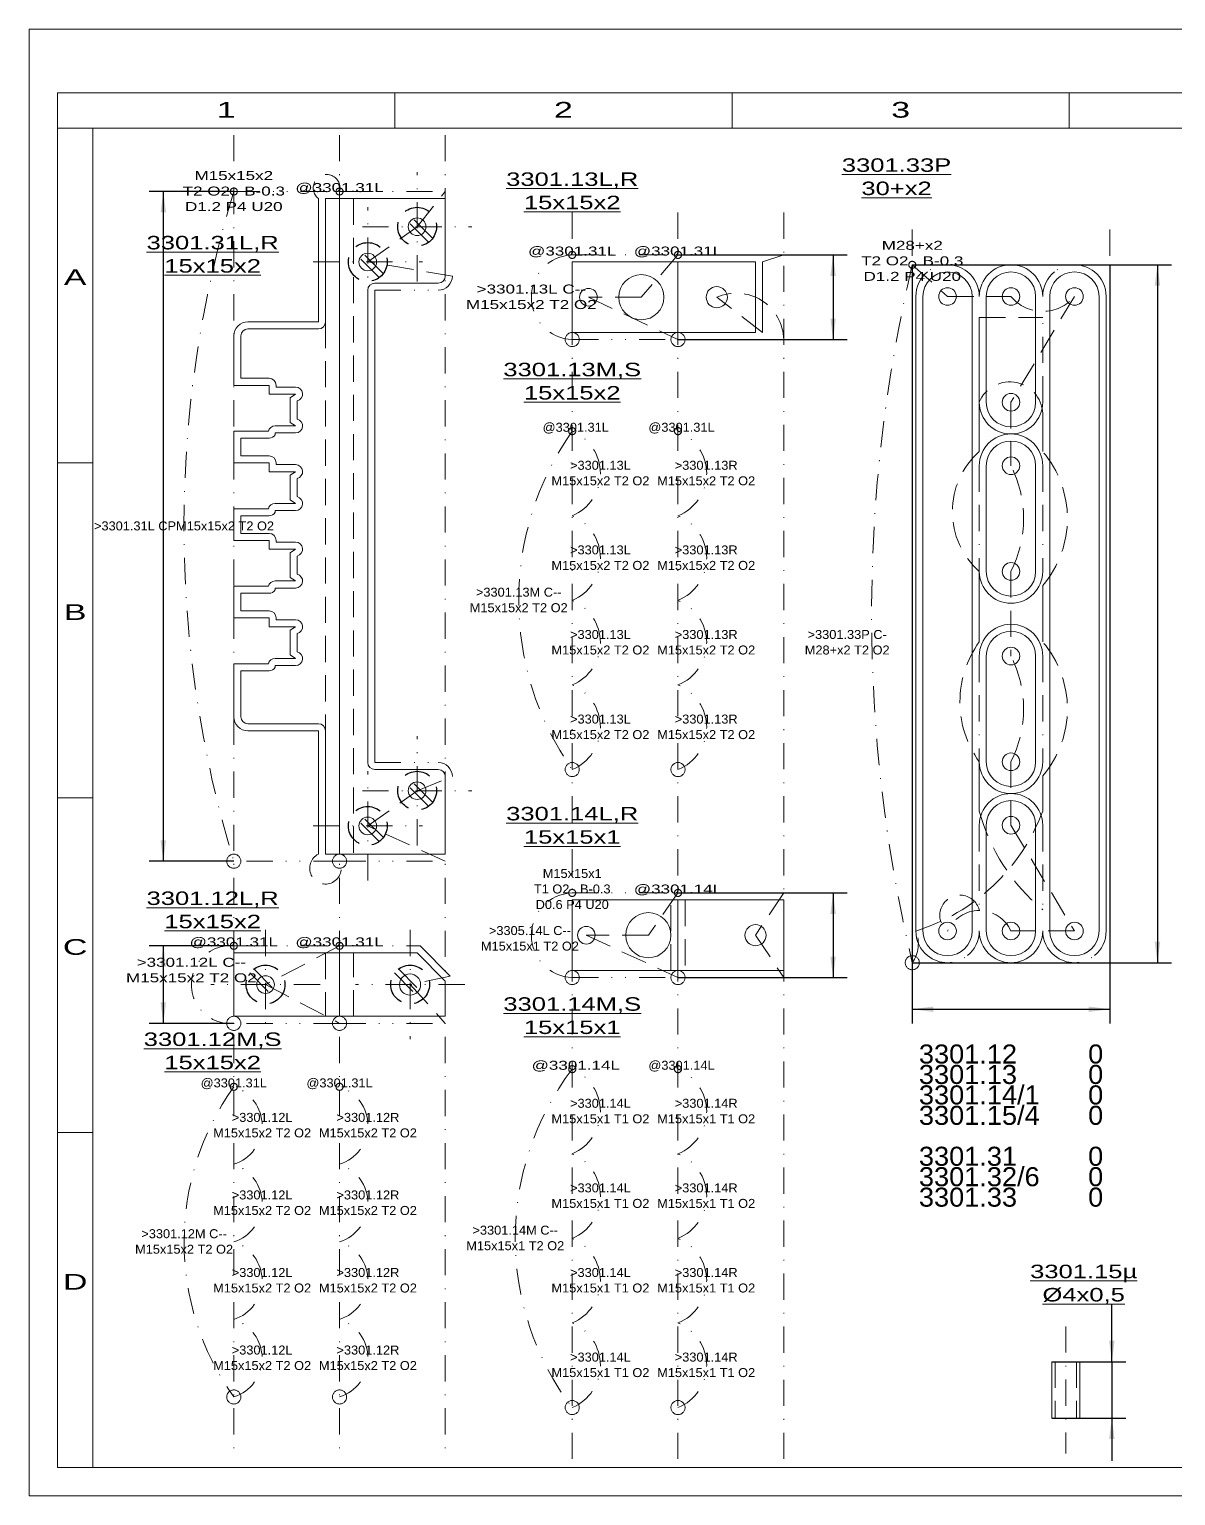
# Model space of a CAD drawing. Extents: x 1 to 296, y 1 to 209.
# Drawn here: x 1 to 163.6, y 1 to 209 of the extents above; entities that cross this region are included whole.
import ezdxf
from ezdxf.enums import TextEntityAlignment as Align

# ---------------------------------------------------------------- set-up
doc = ezdxf.new("R2010")
doc.units = 0
doc.header["$LTSCALE"] = 7.425
for name, pattern in [('BORDER', [1.75, 0.5, -0.25, 0.5, -0.25, 0, -0.25]), ('DASHDOT', [1, 0.5, -0.25, 0, -0.25]), ('DASHED', [0.75, 0.5, -0.25]), ('DIVIDE', [1.25, 0.5, -0.25, 0, -0.25, 0, -0.25]), ('PHANTOM', [2.5, 1.25, -0.25, 0.25, -0.25, 0.25, -0.25])]:
    doc.linetypes.add(name, pattern=pattern)
for name, color, linetype, lineweight in [('3301 ANLENKUNGSLAGER', 252, 'CONTINUOUS', 18), ('3301 FAHRSTRAßENSCHIEBERANTRIEB', 171, 'CONTINUOUS', 18), ('3301 RAHMEN QUER', 8, 'CONTINUOUS', 18), ('3301 VERSCHLUSSBALKEN', 134, 'CONTINUOUS', 18), ('3301 VERSCHLUSSBALKENANLENKUNG', 230, 'CONTINUOUS', 18), ('3301_12L # ANLENKUNGSLAGER', 11, 'CONTINUOUS', 18), ('3301_12M # 4 ANLENKUNGSLAGER', 11, 'CONTINUOUS', 18), ('3301_12R # ANLENKUNGSLAGER', 15, 'CONTINUOUS', 18), ('3301_12S # 4 ANLENKUNGSLAGER', 15, 'CONTINUOUS', 18), ('3301_13L # FSTRSCHIEBERANTRIEBSSTÜCK', 11, 'CONTINUOUS', 18), ('3301_13M # 4 FSTRSCHIEBERANTRIEBSSTÜCKE', 11, 'CONTINUOUS', 18), ('3301_13R # FSTRSCHIEBERANTRIEBSSTÜCK', 15, 'CONTINUOUS', 18), ('3301_13S # 4 FSTRSCHIEBERANTRIEBSSTÜCKE', 15, 'CONTINUOUS', 18), ('3301_14L # FSTRSCHIEBERANTRIEBSKURBEL', 11, 'CONTINUOUS', 18), ('3301_14M # 4 FSTRSCHIEBERANTRIEBSKURBELN', 11, 'CONTINUOUS', 18), ('3301_14R # FSTRSCHIEBERANTRIEBSKURBEL', 15, 'CONTINUOUS', 18), ('3301_14S # 4 FSTRSCHIEBERANTRIEBSKURBELN', 15, 'CONTINUOUS', 18), ('3301_31L # SCHIEBERRECHEN', 11, 'CONTINUOUS', 18), ('3301_31R # SCHIEBERRECHEN', 15, 'CONTINUOUS', 18), ('3301_33P # VERSCHLUSSBALKEN', 30, 'CONTINUOUS', 18), ('3301___ VERSCHLUSSREGISTER', 230, 'CONTINUOUS', 0), ('BEMASSUNG', 7, 'CONTINUOUS', 25), ('MASSGRENZEN', 172, 'CONTINUOUS', 25), ('MASSLINIEN', 172, 'CONTINUOUS', 25), ('MASSTEXTE', 212, 'CONTINUOUS', 25), ('MITTELLINIEN', 5, 'DASHDOT', 13), ('STANDARD', 7, 'CONTINUOUS', 0), ('UNSICHTBARE', 92, 'DASHED', 25)]:
    doc.layers.add(name, color=color, linetype=linetype, lineweight=lineweight)
doc.styles.add('Arial', font='arial.ttf')

# ---------------------------------------------------------------- blocks, each defined once
blk = doc.blocks.new('D407488256')
at = {"layer": 'MASSGRENZEN'}
for points in [[(154.54, 20), (154.15, 22.97), (154.93, 22.97)], [(154.54, 12), (154.93, 9.03), (154.15, 9.03)]]:
    blk.add_solid(points, dxfattribs=at)
at = {"layer": 'MASSLINIEN', "color": 172}
for p, q in [((154.54, 20), (154.54, 28.14)), ((146, 20), (156.54, 20)), ((154.54, 20), (154.54, 12)), ((146, 12), (156.54, 12)), ((154.54, 12), (154.54, 5.96))]:
    blk.add_line(p, q, dxfattribs=at)
blk = doc.blocks.new('D407488000')
at = {"layer": 'MASSGRENZEN'}
for points in [[(126.23, 70), (129.21, 70.39), (129.21, 69.61)], [(154.23, 70), (151.26, 69.61), (151.26, 70.39)]]:
    blk.add_solid(points, dxfattribs=at)
at = {"layer": 'MASSLINIEN', "color": 172}
for p, q in [((126.23, 175.6), (126.23, 68)), ((154.23, 175.6), (154.23, 68)), ((126.23, 70), (154.23, 70))]:
    blk.add_line(p, q, dxfattribs=at)
blk = doc.blocks.new('D407486976')
at = {"layer": 'MASSGRENZEN'}
for points in [[(20, 186), (20.39, 183.03), (19.61, 183.03)], [(20, 91), (19.61, 93.97), (20.39, 93.97)]]:
    blk.add_solid(points, dxfattribs=at)
at = {"layer": 'MASSLINIEN', "color": 172}
for p, q in [((30, 186), (18, 186)), ((20, 186), (20, 91)), ((30, 91), (18, 91))]:
    blk.add_line(p, q, dxfattribs=at)
blk = doc.blocks.new('D407486720')
at = {"layer": 'MASSGRENZEN'}
for points in [[(20, 79), (20.39, 76.03), (19.61, 76.03)], [(20, 68), (19.61, 70.97), (20.39, 70.97)]]:
    blk.add_solid(points, dxfattribs=at)
at = {"layer": 'MASSLINIEN', "color": 172}
for p, q in [((30, 79), (18, 79)), ((20, 79), (20, 68)), ((30, 68), (18, 68))]:
    blk.add_line(p, q, dxfattribs=at)
blk = doc.blocks.new('D407494656')
at = {"layer": 'MASSGRENZEN'}
for points in [[(115, 177), (115.39, 174.03), (114.61, 174.03)], [(115, 165), (114.61, 167.97), (115.39, 167.97)]]:
    blk.add_solid(points, dxfattribs=at)
at = {"layer": 'MASSLINIEN', "color": 172}
for p, q in [((93, 177), (117, 177)), ((115, 177), (115, 165)), ((93, 165), (117, 165))]:
    blk.add_line(p, q, dxfattribs=at)
blk = doc.blocks.new('D407603712')
at = {"layer": 'MASSGRENZEN'}
for points in [[(115, 86.5), (115.39, 83.53), (114.61, 83.53)], [(115, 74.5), (114.61, 77.47), (115.39, 77.47)]]:
    blk.add_solid(points, dxfattribs=at)
at = {"layer": 'MASSLINIEN', "color": 172}
for p, q in [((93, 86.5), (117, 86.5)), ((115, 86.5), (115, 74.5)), ((93, 74.5), (117, 74.5))]:
    blk.add_line(p, q, dxfattribs=at)
blk = doc.blocks.new('D407603456')
at = {"layer": 'MASSGRENZEN'}
for points in [[(161, 175.6), (161.39, 172.62), (160.61, 172.62)], [(161, 76.6), (160.61, 79.57), (161.39, 79.57)]]:
    blk.add_solid(points, dxfattribs=at)
at = {"layer": 'MASSLINIEN', "color": 172}
for p, q in [((126.23, 175.6), (163, 175.6)), ((161, 175.6), (161, 76.6)), ((126.23, 76.6), (163, 76.6))]:
    blk.add_line(p, q, dxfattribs=at)

msp = doc.modelspace()

# ---------------------------------------------------------------- linework, layer by layer
at = {"layer": '3301 ANLENKUNGSLAGER'}
for p, q in [((30, 78), (45, 78)), ((30, 69), (30, 78)), ((45, 69), (45, 78)), ((56, 78), (45, 78)), ((60, 74), (56, 78)), ((60, 69), (60, 74)), ((30, 69), (45, 69)), ((60, 69), (45, 69))]:
    msp.add_line(p, q, dxfattribs=at)
at = {"layer": '3301 ANLENKUNGSLAGER', "linetype": 'DASHED'}
for p, q in [((43, 78), (43, 69)), ((47, 69), (47, 78))]:
    msp.add_line(p, q, dxfattribs=at)
at = {"layer": '3301 FAHRSTRAßENSCHIEBERANTRIEB'}
for p, q in [((78, 176), (93, 176)), ((78, 166), (78, 176)), ((93, 176), (93, 166)), ((93, 176), (104, 176)), ((104, 176), (104, 166)), ((93, 166), (78, 166)), ((104, 166), (93, 166)), ((78, 85.5), (93, 85.5)), ((78, 75.5), (78, 85.5)), ((108, 85.5), (93, 85.5)), ((93, 85.5), (93, 75.5)), ((93, 85.5), (93, 75.5)), ((108, 75.5), (108, 85.5)), ((93, 75.5), (78, 75.5)), ((93, 75.5), (108, 75.5)), ((146, 20), (146, 12)), ((146, 20), (150, 20)), ((150, 20), (150, 12)), ((146, 12), (150, 12))]:
    msp.add_line(p, q, dxfattribs=at)
at = {"layer": '3301 FAHRSTRAßENSCHIEBERANTRIEB', "linetype": 'DASHED'}
for p, q in [((92, 75.5), (92, 85.5)), ((94, 85.5), (94, 75.5)), ((146.5, 20), (146.5, 12)), ((149.5, 20), (149.5, 12))]:
    msp.add_line(p, q, dxfattribs=at)
at = {"layer": '3301 RAHMEN QUER'}
for p, q in [((43, 185), (60, 185)), ((43, 185), (43, 167.5)), ((45, 185), (45, 92)), ((60, 174), (60, 185)), ((50, 173), (59, 173)), ((49, 172), (49, 105)), ((32, 166.5), (42, 166.5)), ((45, 168), (45, 108)), ((31, 165.5), (31, 159.5)), ((31, 159.5), (35, 159.5)), ((36, 158.5), (36, 158.25)), ((36, 158.25), (38.75, 158.25)), ((39, 153.72), (39, 156.28)), ((39, 155.02), (39, 156.28)), ((31, 151), (35, 151)), ((31, 151), (31, 148.5)), ((35.87, 151.5), (35.87, 151.75)), ((35.87, 151.75), (38.75, 151.75)), ((31, 148.5), (35, 148.5)), ((36, 147.5), (36, 147.25)), ((36, 147.25), (38.75, 147.25)), ((39, 142.72), (39, 145.28)), ((31, 140), (31, 137.5)), ((31, 140), (35, 140)), ((35.87, 140.75), (38.75, 140.75)), ((35.87, 140.5), (35.87, 140.75)), ((31, 137.5), (35, 137.5)), ((36, 136.5), (36, 136.25)), ((36, 136.25), (38.75, 136.25)), ((39, 131.72), (39, 134.28)), ((31, 129), (35, 129)), ((31, 129), (31, 126.5)), ((35.87, 129.75), (38.75, 129.75)), ((35.87, 129.5), (35.87, 129.75)), ((31, 126.5), (35, 126.5)), ((36, 125.5), (36, 125.25)), ((36, 125.25), (38.75, 125.25)), ((39, 120.72), (39, 123.28)), ((35.87, 118.75), (38.75, 118.75)), ((35.87, 118.5), (35.87, 118.75)), ((31, 118), (35, 118)), ((31, 118), (31, 111.5)), ((32, 110.5), (42, 110.5)), ((43, 109.5), (43, 92)), ((50, 104), (59, 104)), ((60, 92), (60, 103)), ((43, 92), (45, 92)), ((45, 92), (60, 92))]:
    msp.add_line(p, q, dxfattribs=at)
at = {"layer": '3301 RAHMEN QUER', "linetype": 'DASHED'}
for p, q in [((45, 185), (45, 168)), ((47, 185), (47, 92)), ((43, 167.5), (43, 109.5)), ((45, 107), (45, 92))]:
    msp.add_line(p, q, dxfattribs=at)
at = {"layer": '3301 RAHMEN QUER'}
for centre, start, end in [((50, 172), 90, 180), ((59, 174), 270, 360), ((32, 165.5), 90, 180), ((42, 167.5), 270, 360), ((35, 158.5), 360, 450), ((38.75, 157.25), 284.4775, 450), ((38.75, 152.75), 270, 435.5225), ((35, 152), 270, 330), ((35, 147.5), 360, 450), ((38.75, 146.25), 284.4775, 450), ((38.75, 141.75), 270, 435.5225), ((35, 141), 270, 330), ((35, 136.5), 360, 450), ((38.75, 135.25), 284.4775, 450), ((38.75, 130.75), 270, 435.5225), ((35, 130), 270, 330), ((35, 125.5), 360, 450), ((38.75, 124.25), 284.4775, 450), ((38.75, 119.75), 270, 435.5225), ((35, 119), 270, 330), ((32, 111.5), 180, 270), ((42, 109.5), 0, 90), ((50, 105), 180, 270), ((59, 103), 0, 90)]:
    msp.add_arc(centre, 1, start, end, dxfattribs=at)
at = {"layer": '3301 VERSCHLUSSBALKEN'}
for p, q in [((127.73, 81.1), (127.73, 171.1)), ((134.73, 81.1), (134.73, 171.1)), ((145.73, 81.1), (145.73, 171.1)), ((152.73, 81.1), (152.73, 171.1))]:
    msp.add_line(p, q, dxfattribs=at)
for centre, start, end in [((131.23, 171.1), 0, 180), ((149.23, 171.1), 0, 180), ((131.23, 81.1), 180, 360), ((149.23, 81.1), 180, 360)]:
    msp.add_arc(centre, 3.5, start, end, dxfattribs=at)
at = {"layer": '3301 VERSCHLUSSBALKENANLENKUNG'}
for p, q in [((136.73, 171.1), (136.73, 156.1)), ((143.73, 156.1), (143.73, 171.1)), ((136.73, 147.1), (136.73, 132.1)), ((143.73, 132.1), (143.73, 147.1)), ((136.73, 120.1), (136.73, 105.1)), ((143.73, 105.1), (143.73, 120.1)), ((136.73, 96.1), (136.73, 81.1)), ((143.73, 81.1), (143.73, 96.1))]:
    msp.add_line(p, q, dxfattribs=at)
for centre, start, end in [((140.23, 171.1), 360, 540), ((140.23, 156.1), 180, 360), ((140.23, 147.1), 360, 540), ((140.23, 132.1), 180, 360), ((140.23, 120.1), 360, 540), ((140.23, 105.1), 180, 360), ((140.23, 96.1), 360, 540), ((140.23, 81.1), 180, 360)]:
    msp.add_arc(centre, 3.5, start, end, dxfattribs=at)
at = {"layer": '3301_12L # ANLENKUNGSLAGER', "linetype": 'DIVIDE'}
for p, q in [((30, 79), (45, 79)), ((45, 68), (30, 68))]:
    msp.add_line(p, q, dxfattribs=at)
at = {"layer": '3301_12L # ANLENKUNGSLAGER', "linetype": 'DASHED'}
for p, q in [((45, 79), (34.5, 73.5)), ((34.5, 73.5), (45, 68))]:
    msp.add_line(p, q, dxfattribs=at)
at = {"layer": '3301_12L # ANLENKUNGSLAGER', "linetype": 'PHANTOM'}
for centre, radius in [((30, 79), 0.5), ((30, 68), 1)]:
    msp.add_circle(centre, radius, dxfattribs=at)
at = {"layer": '3301_12L # ANLENKUNGSLAGER'}
msp.add_circle((34.5, 73.5), 1.25, dxfattribs=at)
at = {"layer": '3301_12M # 4 ANLENKUNGSLAGER', "linetype": 'PHANTOM'}
for centre, radius in [((30, 59), 0.5), ((30, 15), 1)]:
    msp.add_circle(centre, radius, dxfattribs=at)
at = {"layer": '3301_12M # 4 ANLENKUNGSLAGER', "linetype": 'DASHDOT'}
for centre in [(28.25, 53.5), (28.25, 42.5), (28.25, 31.5), (28.25, 20.5)]:
    msp.add_arc(centre, 5.77, 287.6501, 432.3499, dxfattribs=at)
at = {"layer": '3301_12R # ANLENKUNGSLAGER', "linetype": 'DIVIDE'}
for p, q in [((45, 79), (56.41, 79)), ((45, 68), (60, 68))]:
    msp.add_line(p, q, dxfattribs=at)
at = {"layer": '3301_12R # ANLENKUNGSLAGER'}
msp.add_line((60.71, 74.71), (56.41, 79), dxfattribs=at)
at = {"layer": '3301_12R # ANLENKUNGSLAGER', "linetype": 'DASHED'}
for p, q in [((60.71, 74.71), (55, 73.5)), ((55, 73.5), (60, 68))]:
    msp.add_line(p, q, dxfattribs=at)
at = {"layer": '3301_12R # ANLENKUNGSLAGER', "linetype": 'PHANTOM'}
for centre, radius in [((45, 79), 0.5), ((45, 68), 1)]:
    msp.add_circle(centre, radius, dxfattribs=at)
at = {"layer": '3301_12R # ANLENKUNGSLAGER'}
msp.add_circle((55, 73.5), 1.5, dxfattribs=at)
at = {"layer": '3301_12S # 4 ANLENKUNGSLAGER', "linetype": 'PHANTOM'}
for centre, radius in [((45, 59), 0.5), ((45, 15), 1)]:
    msp.add_circle(centre, radius, dxfattribs=at)
at = {"layer": '3301_12S # 4 ANLENKUNGSLAGER', "linetype": 'DASHDOT'}
for centre in [(43.25, 53.5), (43.25, 42.5), (43.25, 31.5), (43.25, 20.5)]:
    msp.add_arc(centre, 5.77, 287.6501, 432.3499, dxfattribs=at)
at = {"layer": '3301_13L # FSTRSCHIEBERANTRIEBSSTÜCK', "linetype": 'DIVIDE'}
for p, q in [((78, 177), (93, 177)), ((78, 165), (93, 165))]:
    msp.add_line(p, q, dxfattribs=at)
at = {"layer": '3301_13L # FSTRSCHIEBERANTRIEBSSTÜCK', "linetype": 'DASHED'}
for p, q in [((93, 177), (87.8, 171)), ((87.8, 171), (80.3, 171)), ((80.3, 171), (93, 165))]:
    msp.add_line(p, q, dxfattribs=at)
at = {"layer": '3301_13L # FSTRSCHIEBERANTRIEBSSTÜCK', "linetype": 'PHANTOM'}
for centre, radius in [((78, 177), 0.5), ((78, 165), 1)]:
    msp.add_circle(centre, radius, dxfattribs=at)
at = {"layer": '3301_13L # FSTRSCHIEBERANTRIEBSSTÜCK'}
for centre, radius in [((87.8, 171), 3.2), ((80.3, 171), 1.25)]:
    msp.add_circle(centre, radius, dxfattribs=at)
at = {"layer": '3301_13M # 4 FSTRSCHIEBERANTRIEBSSTÜCKE', "linetype": 'PHANTOM'}
for centre, radius in [((78, 152), 0.5), ((78, 104), 1)]:
    msp.add_circle(centre, radius, dxfattribs=at)
at = {"layer": '3301_13M # 4 FSTRSCHIEBERANTRIEBSSTÜCKE', "linetype": 'DASHDOT'}
for centre in [(75.5, 146), (75.5, 134), (75.5, 122), (75.5, 110)]:
    msp.add_arc(centre, 6.5, 292.6199, 427.3801, dxfattribs=at)
at = {"layer": '3301_13R # FSTRSCHIEBERANTRIEBSSTÜCK', "linetype": 'DIVIDE'}
for p, q in [((93, 177), (108, 177)), ((93, 165), (108, 165))]:
    msp.add_line(p, q, dxfattribs=at)
at = {"layer": '3301_13R # FSTRSCHIEBERANTRIEBSSTÜCK', "linetype": 'DASHED'}
for p, q in [((108, 177), (105, 176)), ((105, 166), (98.5, 171))]:
    msp.add_line(p, q, dxfattribs=at)
at = {"layer": '3301_13R # FSTRSCHIEBERANTRIEBSSTÜCK'}
msp.add_line((105, 176), (105, 166), dxfattribs=at)
at = {"layer": '3301_13R # FSTRSCHIEBERANTRIEBSSTÜCK', "linetype": 'PHANTOM'}
for centre, radius in [((93, 177), 0.5), ((93, 165), 1)]:
    msp.add_circle(centre, radius, dxfattribs=at)
at = {"layer": '3301_13R # FSTRSCHIEBERANTRIEBSSTÜCK'}
msp.add_circle((98.5, 171), 1.5, dxfattribs=at)
at = {"layer": '3301_13R # FSTRSCHIEBERANTRIEBSSTÜCK', "linetype": 'DASHED'}
msp.add_arc((101.25, 164.83), 6.75, 1.4144, 114.0343, dxfattribs=at)
at = {"layer": '3301_13S # 4 FSTRSCHIEBERANTRIEBSSTÜCKE', "linetype": 'PHANTOM'}
for centre, radius in [((93, 152), 0.5), ((93, 104), 1)]:
    msp.add_circle(centre, radius, dxfattribs=at)
at = {"layer": '3301_13S # 4 FSTRSCHIEBERANTRIEBSSTÜCKE', "linetype": 'DASHDOT'}
for centre in [(90.62, 146), (90.62, 134), (90.62, 122), (90.62, 110)]:
    msp.add_arc(centre, 6.45, 291.5953, 428.4047, dxfattribs=at)
at = {"layer": '3301_14L # FSTRSCHIEBERANTRIEBSKURBEL', "linetype": 'DIVIDE'}
for p, q in [((78, 86.5), (93, 86.5)), ((78, 74.5), (93, 74.5))]:
    msp.add_line(p, q, dxfattribs=at)
at = {"layer": '3301_14L # FSTRSCHIEBERANTRIEBSKURBEL', "linetype": 'DASHED'}
for p, q in [((93, 86.5), (88.8, 80.5)), ((88.8, 80.5), (80, 80.5)), ((80, 80.5), (93, 74.5))]:
    msp.add_line(p, q, dxfattribs=at)
at = {"layer": '3301_14L # FSTRSCHIEBERANTRIEBSKURBEL', "linetype": 'PHANTOM'}
for centre, radius in [((78, 86.5), 0.5), ((78, 74.5), 1)]:
    msp.add_circle(centre, radius, dxfattribs=at)
at = {"layer": '3301_14L # FSTRSCHIEBERANTRIEBSKURBEL'}
for centre, radius in [((88.8, 80.5), 3.2), ((80, 80.5), 1.25)]:
    msp.add_circle(centre, radius, dxfattribs=at)
at = {"layer": '3301_14M # 4 FSTRSCHIEBERANTRIEBSKURBELN', "linetype": 'PHANTOM'}
for centre, radius in [((78, 61.5), 0.5), ((78, 13.5), 1)]:
    msp.add_circle(centre, radius, dxfattribs=at)
at = {"layer": '3301_14M # 4 FSTRSCHIEBERANTRIEBSKURBELN', "linetype": 'DASHDOT'}
for centre in [(75.5, 55.5), (75.5, 43.5), (75.5, 31.5), (75.5, 19.5)]:
    msp.add_arc(centre, 6.5, 292.6199, 427.3801, dxfattribs=at)
at = {"layer": '3301_14R # FSTRSCHIEBERANTRIEBSKURBEL', "linetype": 'DIVIDE'}
for p, q in [((93, 86.5), (108, 86.5)), ((93, 74.5), (108, 74.5))]:
    msp.add_line(p, q, dxfattribs=at)
at = {"layer": '3301_14R # FSTRSCHIEBERANTRIEBSKURBEL', "linetype": 'DASHED'}
for p, q in [((108, 86.5), (104, 80.5)), ((104, 80.5), (108, 74.5))]:
    msp.add_line(p, q, dxfattribs=at)
at = {"layer": '3301_14R # FSTRSCHIEBERANTRIEBSKURBEL', "linetype": 'PHANTOM'}
for centre, radius in [((93, 86.5), 0.5), ((93, 74.5), 1)]:
    msp.add_circle(centre, radius, dxfattribs=at)
at = {"layer": '3301_14R # FSTRSCHIEBERANTRIEBSKURBEL'}
msp.add_circle((104, 80.5), 1.5, dxfattribs=at)
at = {"layer": '3301_14S # 4 FSTRSCHIEBERANTRIEBSKURBELN', "linetype": 'PHANTOM'}
for centre, radius in [((93, 61.5), 0.5), ((93, 13.5), 1)]:
    msp.add_circle(centre, radius, dxfattribs=at)
at = {"layer": '3301_14S # 4 FSTRSCHIEBERANTRIEBSKURBELN', "linetype": 'DASHDOT'}
for centre in [(90.62, 55.5), (90.62, 43.5), (90.62, 31.5), (90.62, 19.5)]:
    msp.add_arc(centre, 6.45, 291.5953, 428.4047, dxfattribs=at)
at = {"layer": '3301_31L # SCHIEBERRECHEN', "linetype": 'DIVIDE'}
for p, q in [((30, 186), (45, 186)), ((45, 91), (30, 91))]:
    msp.add_line(p, q, dxfattribs=at)
at = {"layer": '3301_31L # SCHIEBERRECHEN'}
for p, q in [((42, 185), (42, 167.5)), ((32, 167.5), (42, 167.5)), ((30, 165.5), (30, 158.5)), ((30, 158.5), (35, 158.5)), ((35, 158.5), (35, 157.25)), ((35, 157.25), (38.75, 157.25)), ((38, 153.25), (38, 156.75)), ((30, 152), (34.9, 152)), ((30, 152), (30, 147.5)), ((35.87, 152.75), (38.75, 152.75)), ((30, 147.5), (35, 147.5)), ((35, 147.5), (35, 146.25)), ((35, 146.25), (38.75, 146.25)), ((38, 142.25), (38, 145.75)), ((35.87, 141.75), (38.75, 141.75)), ((30, 141), (34.9, 141)), ((30, 141), (30, 136.5)), ((30, 136.5), (35, 136.5)), ((35, 136.5), (35, 135.25)), ((35, 135.25), (38.75, 135.25)), ((38, 131.25), (38, 134.75)), ((30, 130), (34.9, 130)), ((30, 130), (30, 125.5)), ((35.87, 130.75), (38.75, 130.75)), ((30, 125.5), (35, 125.5)), ((35, 125.5), (35, 124.25)), ((35, 124.25), (38.75, 124.25)), ((38, 120.25), (38, 123.75)), ((30, 119), (34.9, 119)), ((30, 119), (30, 111.5)), ((35.87, 119.75), (38.75, 119.75)), ((32, 109.5), (42, 109.5)), ((42, 109.5), (42, 92))]:
    msp.add_line(p, q, dxfattribs=at)
at = {"layer": '3301_31L # SCHIEBERRECHEN', "linetype": 'DASHED'}
for p, q in [((38, 156.75), (38.75, 157.25)), ((38, 153.25), (38.75, 152.75)), ((38, 145.75), (38.75, 146.25)), ((38, 142.25), (38.75, 141.75)), ((38, 134.75), (38.75, 135.25)), ((38, 131.25), (38.75, 130.75)), ((38, 123.75), (38.75, 124.25)), ((38, 120.25), (38.75, 119.75))]:
    msp.add_line(p, q, dxfattribs=at)
at = {"layer": '3301_31L # SCHIEBERRECHEN', "linetype": 'PHANTOM'}
for centre, radius in [((30, 186), 0.5), ((30, 91), 1)]:
    msp.add_circle(centre, radius, dxfattribs=at)
at = {"layer": '3301_31L # SCHIEBERRECHEN', "linetype": 'DASHED'}
for centre, radius, start, end in [((43.17, 186.5), 1.9, 344.7449, 592.125), ((43, 90), 2.24, 116.5651, 386.5651)]:
    msp.add_arc(centre, radius, start, end, dxfattribs=at)
at = {"layer": '3301_31L # SCHIEBERRECHEN'}
for centre, radius, start, end in [((32, 165.5), 2, 90, 180), ((35.87, 151.75), 1, 90, 165.5225), ((35.87, 140.75), 1, 90, 165.5225), ((35.87, 129.75), 1, 90, 165.5225), ((35.87, 118.75), 1, 90, 165.5225), ((32, 111.5), 2, 180, 270)]:
    msp.add_arc(centre, radius, start, end, dxfattribs=at)
at = {"layer": '3301_31R # SCHIEBERRECHEN', "linetype": 'DIVIDE'}
for p, q in [((45, 186), (60, 186)), ((50, 172), (59, 172)), ((50, 105), (59, 105)), ((45, 91), (60, 91))]:
    msp.add_line(p, q, dxfattribs=at)
at = {"layer": '3301_31R # SCHIEBERRECHEN', "linetype": 'DASHED'}
for p, q in [((56, 181), (60, 186)), ((49, 176), (56, 181)), ((61, 174), (49, 176)), ((56, 101), (61, 103)), ((49, 96), (56, 101)), ((60, 91), (49, 96))]:
    msp.add_line(p, q, dxfattribs=at)
at = {"layer": '3301_31R # SCHIEBERRECHEN'}
msp.add_line((50, 172), (50, 105), dxfattribs=at)
at = {"layer": '3301_31R # SCHIEBERRECHEN', "linetype": 'PHANTOM'}
for centre, radius in [((45, 186), 0.5), ((45, 91), 1)]:
    msp.add_circle(centre, radius, dxfattribs=at)
at = {"layer": '3301_31R # SCHIEBERRECHEN'}
for centre in [(56, 181), (49, 176), (56, 101), (49, 96)]:
    msp.add_circle(centre, 1.25, dxfattribs=at)
at = {"layer": '3301_31R # SCHIEBERRECHEN', "linetype": 'CONTINUOUS'}
for centre, start, end in [((59, 174), 270, 360), ((59, 103), 0, 90)]:
    msp.add_arc(centre, 2, start, end, dxfattribs=at)
at = {"layer": '3301_33P # VERSCHLUSSBALKEN', "linetype": 'DASHED'}
for p, q in [((126.23, 175.6), (131.23, 171.1)), ((131.23, 171.1), (140.23, 171.1)), ((149.23, 171.1), (140.23, 156.1)), ((135.73, 168.1), (144.73, 168.1)), ((140.23, 156.1), (140.23, 147.1)), ((140.23, 132.1), (140.23, 120.1)), ((140.23, 105.1), (140.23, 96.1)), ((140.23, 96.1), (149.23, 81.1)), ((149.23, 81.1), (140.23, 81.1))]:
    msp.add_line(p, q, dxfattribs=at)
at = {"layer": '3301_33P # VERSCHLUSSBALKEN'}
for p, q in [((126.73, 171.1), (126.73, 81.1)), ((153.73, 171.1), (153.73, 81.1)), ((135.73, 149.1), (135.73, 168.1)), ((144.73, 154.1), (144.73, 149.1)), ((135.73, 132.1), (135.73, 122.1)), ((144.73, 130.1), (144.73, 122.1)), ((135.73, 105.1), (135.73, 98.1)), ((144.73, 103.1), (144.73, 98.1))]:
    msp.add_line(p, q, dxfattribs=at)
at = {"layer": '3301_33P # VERSCHLUSSBALKEN', "linetype": 'BORDER'}
for p, q in [((144.73, 156.1), (144.73, 168.1)), ((135.73, 147.1), (135.73, 132.1)), ((144.73, 147.1), (144.73, 132.1)), ((135.73, 120.1), (135.73, 105.1)), ((144.73, 120.1), (144.73, 105.1)), ((135.73, 96.1), (135.73, 84.1)), ((144.73, 96.1), (144.73, 84.1))]:
    msp.add_line(p, q, dxfattribs=at)
at = {"layer": '3301_33P # VERSCHLUSSBALKEN', "linetype": 'PHANTOM'}
for centre, radius in [((126.23, 175.6), 0.5), ((126.23, 76.6), 1)]:
    msp.add_circle(centre, radius, dxfattribs=at)
at = {"layer": '3301_33P # VERSCHLUSSBALKEN'}
for centre in [(131.23, 171.1), (140.23, 171.1), (149.23, 171.1), (140.23, 156.1), (140.23, 147.1), (140.23, 132.1), (140.23, 120.1), (140.23, 105.1), (140.23, 96.1), (131.23, 81.1), (140.23, 81.1), (149.23, 81.1)]:
    msp.add_circle(centre, 1.25, dxfattribs=at)
at = {"layer": '3301_33P # VERSCHLUSSBALKEN', "linetype": 'DIVIDE'}
for centre, start, end in [((131.23, 171.1), 51.0576, 128.9424), ((149.23, 171.1), 51.0576, 128.9424), ((131.23, 81.1), 231.0576, 308.9424), ((149.23, 81.1), 231.0576, 308.9424)]:
    msp.add_arc(centre, 4.5, start, end, dxfattribs=at)
at = {"layer": '3301_33P # VERSCHLUSSBALKEN'}
for centre, start, end in [((140.23, 171.1), 360, 540), ((131.23, 171.1), 128.9424, 180), ((131.23, 171.1), 0, 51.0576), ((149.23, 171.1), 128.9424, 180), ((149.23, 171.1), 0, 51.0576), ((140.23, 156.1), 180, 360), ((140.23, 147.1), 360, 540), ((140.23, 132.1), 180, 360), ((140.23, 120.1), 360, 540), ((140.23, 105.1), 180, 360), ((140.23, 96.1), 360, 540), ((131.23, 81.1), 180, 231.0576), ((131.23, 81.1), 308.9424, 360), ((140.23, 81.1), 180, 360), ((149.23, 81.1), 180, 231.0576), ((149.23, 81.1), 308.9424, 360)]:
    msp.add_arc(centre, 4.5, start, end, dxfattribs=at)
at = {"layer": '3301_33P # VERSCHLUSSBALKEN', "linetype": 'DASHED'}
for centre, radius, start, end in [((144.73, 174.86), 5.87, 219.9187, 320.0813), ((140.06, 154.32), 4.68, 357.2187, 517.7237), ((143.28, 140.6), 11.37, 131.6178, 228.3822), ((133.59, 139.6), 14.64, 319.5444, 400.4556), ((125.31, 139.6), 16.7, 333.3094, 386.6906), ((147.56, 113.6), 14.57, 144.3022, 215.6978), ((133.59, 112.6), 14.64, 319.5444, 400.4556), ((125.31, 112.6), 16.7, 333.3094, 386.6906), ((118.34, 108.01), 28.19, 287.319, 339.4078), ((162.47, 105.39), 27.71, 195.2598, 230.2107), ((132.99, 83.33), 2.85, 15.5654, 231.8147), ((135.73, 79.07), 4.93, 24.1999, 155.8001), ((122.46, 79.29), 4.63, 324.4159, 382.9037)]:
    msp.add_arc(centre, radius, start, end, dxfattribs=at)
at = {"layer": '3301___ VERSCHLUSSREGISTER', "linetype": 'DASHDOT'}
for centre, radius, start, end in [((186.21, 138.5), 163.28, 163.0871, 196.9129), ((78.2, 171), 6, 91.9092, 268.0908), ((335.79, 126.1), 215.33, 166.7098, 193.2902), ((112.14, 128), 41.73, 144.8955, 215.1045), ((78.2, 80.5), 6, 91.9092, 268.0908), ((29.5, 73.5), 5.52, 84.8056, 275.1944), ((109.61, 37.5), 39.69, 142.7917, 217.2083), ((60.79, 37), 37.84, 144.4497, 215.5503)]:
    msp.add_arc(centre, radius, start, end, dxfattribs=at)
at = {"layer": 'MITTELLINIEN'}
for p, q in [((30, 194), (30, 7)), ((45, 194), (45, 7)), ((60, 194), (60, 7)), ((56, 173.25), (56, 188.75)), ((49, 168.25), (49, 183.75)), ((48.25, 181), (63.75, 181)), ((78, 183), (78, 5)), ((93, 183), (93, 5)), ((108, 183), (108, 5)), ((126.23, 180.6), (126.23, 71.6)), ((154.23, 180.6), (154.23, 71.6)), ((41.25, 176), (56.75, 176)), ((56, 93.25), (56, 108.75)), ((49, 88.25), (49, 103.75)), ((48.25, 101), (63.75, 101)), ((41.25, 96), (56.75, 96)), ((34.5, 81.25), (34.5, 65.75)), ((55, 81.25), (55, 65.75)), ((42.25, 73.5), (26.75, 73.5)), ((62.75, 73.5), (47.25, 73.5)), ((148, 25), (148, 7))]:
    msp.add_line(p, q, dxfattribs=at)
at = {"layer": 'STANDARD'}
for p, q in [((296, 209), (1, 209)), ((1, 209), (1, 1)), ((292, 200), (5, 200)), ((5, 200), (5, 195)), ((52.83, 200), (52.83, 195)), ((100.67, 200), (100.67, 195)), ((148.5, 200), (148.5, 195)), ((5, 195), (5, 5)), ((10, 195), (5, 195)), ((10, 195), (10, 5)), ((292, 195), (10, 195)), ((5, 147.5), (10, 147.5)), ((5, 100), (10, 100)), ((5, 52.5), (10, 52.5)), ((5, 5), (10, 5)), ((10, 5), (292, 5)), ((1, 1), (296, 1))]:
    msp.add_line(p, q, dxfattribs=at)
at = {"layer": 'UNSICHTBARE'}
for p, q in [((58.23, 179.34), (54.38, 183.19)), ((57.66, 178.77), (53.81, 182.62)), ((50.66, 173.77), (46.81, 177.62)), ((51.23, 174.34), (47.38, 178.19)), ((57.66, 98.77), (53.81, 102.62)), ((58.23, 99.34), (54.38, 103.19)), ((51.23, 94.34), (47.38, 98.19)), ((50.66, 93.77), (46.81, 97.62)), ((32.27, 75.16), (36.12, 71.31)), ((32.84, 75.73), (36.69, 71.88)), ((52.77, 75.16), (56.62, 71.31)), ((53.34, 75.73), (57.19, 71.88))]:
    msp.add_line(p, q, dxfattribs=at)
for centre in [(56, 181), (49, 176), (56, 101), (49, 96), (34.5, 73.5), (55, 73.5)]:
    msp.add_circle(centre, 2.75, dxfattribs=at)

# ---------------------------------------------------------------- block references
at = {"layer": 'BEMASSUNG'}
for name in ['D407486976', 'D407494656', 'D407488000', 'D407603456', 'D407603712', 'D407486720', 'D407488256']:
    msp.add_blockref(name, (0, 0), dxfattribs=at)

# ---------------------------------------------------------------- texts
at = {"layer": '3301_12L # ANLENKUNGSLAGER', "style": 'Arial', "width": 1.356588}
msp.add_text('@3301.31L', height=1.275, dxfattribs=at).set_placement((30, 79.55), align=Align.MIDDLE_CENTER)
at = {"layer": '3301_12M # 4 ANLENKUNGSLAGER', "style": 'Arial', "width": 1.017321}
msp.add_text('@3301.31L', height=1.275, dxfattribs=at).set_placement((30, 59.55), align=Align.MIDDLE_CENTER)
at = {"layer": '3301_12M # 4 ANLENKUNGSLAGER', "linetype": 'DASHDOT', "char_height": 1.275, "attachment_point": 5, "line_spacing_factor": 1.035294, "style": 'Arial'}
for insert in [(34.02, 53.55), (34.02, 42.55), (34.02, 31.55), (34.02, 20.55)]:
    msp.add_mtext('\\W1.017338;>3301.12L\\PM15x15x2 T2 O2', dxfattribs=dict(at, insert=insert))
at = {"layer": '3301_12R # ANLENKUNGSLAGER', "style": 'Arial', "width": 1.356588}
msp.add_text('@3301.31L', height=1.275, dxfattribs=at).set_placement((45, 79.55), align=Align.MIDDLE_CENTER)
at = {"layer": '3301_12S # 4 ANLENKUNGSLAGER', "style": 'Arial', "width": 1.017321}
msp.add_text('@3301.31L', height=1.275, dxfattribs=at).set_placement((45, 59.55), align=Align.MIDDLE_CENTER)
at = {"layer": '3301_12S # 4 ANLENKUNGSLAGER', "linetype": 'DASHDOT', "char_height": 1.275, "attachment_point": 5, "line_spacing_factor": 1.035294, "style": 'Arial'}
for insert in [(49.02, 53.55), (49.02, 42.55), (49.02, 31.55), (49.02, 20.55)]:
    msp.add_mtext('\\W1.017370;>3301.12R\\PM15x15x2 T2 O2', dxfattribs=dict(at, insert=insert))
at = {"layer": '3301_13L # FSTRSCHIEBERANTRIEBSSTÜCK', "style": 'Arial', "width": 1.356588}
msp.add_text('@3301.31L', height=1.275, dxfattribs=at).set_placement((78, 177.55), align=Align.MIDDLE_CENTER)
at = {"layer": '3301_13M # 4 FSTRSCHIEBERANTRIEBSSTÜCKE', "style": 'Arial', "width": 1.017321}
msp.add_text('@3301.31L', height=1.275, dxfattribs=at).set_placement((78.5, 152.55), align=Align.MIDDLE_CENTER)
at = {"layer": '3301_13M # 4 FSTRSCHIEBERANTRIEBSSTÜCKE', "linetype": 'DASHDOT', "char_height": 1.275, "attachment_point": 5, "line_spacing_factor": 1.035294, "style": 'Arial'}
for insert in [(82, 146.05), (82, 134.05), (82, 122.05), (82, 110.05)]:
    msp.add_mtext('\\W1.017338;>3301.13L\\PM15x15x2 T2 O2', dxfattribs=dict(at, insert=insert))
at = {"layer": '3301_13R # FSTRSCHIEBERANTRIEBSSTÜCK', "style": 'Arial', "width": 1.356588}
msp.add_text('@3301.31L', height=1.275, dxfattribs=at).set_placement((93, 177.55), align=Align.MIDDLE_CENTER)
at = {"layer": '3301_13S # 4 FSTRSCHIEBERANTRIEBSSTÜCKE', "style": 'Arial', "width": 1.017321}
msp.add_text('@3301.31L', height=1.275, dxfattribs=at).set_placement((93.5, 152.55), align=Align.MIDDLE_CENTER)
at = {"layer": '3301_13S # 4 FSTRSCHIEBERANTRIEBSSTÜCKE', "linetype": 'DASHDOT', "char_height": 1.275, "attachment_point": 5, "line_spacing_factor": 1.035294, "style": 'Arial'}
for insert in [(97, 146.05), (97, 134.05), (97, 122.05), (97, 110.05)]:
    msp.add_mtext('\\W1.017370;>3301.13R\\PM15x15x2 T2 O2', dxfattribs=dict(at, insert=insert))
at = {"layer": '3301_14L # FSTRSCHIEBERANTRIEBSKURBEL', "linetype": 'DASHDOT', "insert": (78, 87.05), "char_height": 1.275, "attachment_point": 5, "line_spacing_factor": 1.035294, "style": 'Arial'}
msp.add_mtext('\\W1.017356;M15x15x1\\PT1 O2   B-0.3\\PD0.6 P4 U20', dxfattribs=at)
at = {"layer": '3301_14M # 4 FSTRSCHIEBERANTRIEBSKURBELN', "style": 'Arial', "width": 1.356588}
msp.add_text('@3301.14L', height=1.275, dxfattribs=at).set_placement((78.5, 62.05), align=Align.MIDDLE_CENTER)
at = {"layer": '3301_14M # 4 FSTRSCHIEBERANTRIEBSKURBELN', "linetype": 'DASHDOT', "char_height": 1.275, "attachment_point": 5, "line_spacing_factor": 1.035294, "style": 'Arial'}
for insert in [(82, 55.55), (82, 43.55), (82, 31.55), (82, 19.55)]:
    msp.add_mtext('\\W1.017338;>3301.14L\\PM15x15x1 T1 O2', dxfattribs=dict(at, insert=insert))
at = {"layer": '3301_14R # FSTRSCHIEBERANTRIEBSKURBEL', "style": 'Arial', "width": 1.356588}
msp.add_text('@3301.14L', height=1.275, dxfattribs=at).set_placement((93, 87.05), align=Align.MIDDLE_CENTER)
at = {"layer": '3301_14S # 4 FSTRSCHIEBERANTRIEBSKURBELN', "style": 'Arial', "width": 1.017321}
msp.add_text('@3301.14L', height=1.275, dxfattribs=at).set_placement((93.5, 62.05), align=Align.MIDDLE_CENTER)
at = {"layer": '3301_14S # 4 FSTRSCHIEBERANTRIEBSKURBELN', "linetype": 'DASHDOT', "char_height": 1.275, "attachment_point": 5, "line_spacing_factor": 1.035294, "style": 'Arial'}
for insert in [(97, 55.55), (97, 43.55), (97, 31.55), (97, 19.55)]:
    msp.add_mtext('\\W1.017370;>3301.14R\\PM15x15x1 T1 O2', dxfattribs=dict(at, insert=insert))
at = {"layer": '3301_31L # SCHIEBERRECHEN', "insert": (30, 186.05), "char_height": 1.275, "attachment_point": 5, "line_spacing_factor": 1.035294, "style": 'Arial'}
msp.add_mtext('\\W1.356626;M15x15x2 \\PT2 O2   B-0.3\\PD1.2 P4 U20', dxfattribs=at)
at = {"layer": '3301_31R # SCHIEBERRECHEN', "style": 'Arial', "width": 1.356588}
msp.add_text('@3301.31L', height=1.275, dxfattribs=at).set_placement((45, 186.55), align=Align.MIDDLE_CENTER)
at = {"layer": '3301_33P # VERSCHLUSSBALKEN', "insert": (126.23, 176.15), "char_height": 1.275, "attachment_point": 5, "line_spacing_factor": 1.035294, "style": 'Arial'}
msp.add_mtext('\\W1.356600;M28+x2 \\PT2 O2   B-0.3\\PD1.2 P4 U20', dxfattribs=at)
at = {"layer": '3301___ VERSCHLUSSREGISTER', "linetype": 'DASHDOT', "attachment_point": 5, "line_spacing_factor": 1.035294, "style": 'Arial'}
for s, insert, char_height in [('\\W1.356597;\\L3301.33P\\P30+x2', (124, 188.08), 1.9125), ('\\W1.356578;\\L3301.13L,R\\P15x15x2', (78, 186.08), 1.9125), ('\\W1.356578;\\L3301.31L,R\\P15x15x2', (27, 177.08), 1.9125), ('\\W1.356545;>3301.13L C--\\PM15x15x2 T2 O2', (72.2, 171.05), 1.275), ('\\W1.356569;\\L3301.13M,S\\P15x15x2', (78, 159.08), 1.9125), ('\\W1.017365;>3301.31L C\\A\\PM15x15x2 T2 O2', (22.94, 138.55), 1.275), ('\\W1.017335;>3301.13M C--\\PM15x15x2 T2 O2', (70.41, 128.05), 1.275), ('\\W1.017368;>3301.33P C-\\PM28+x2 T2 O2', (117, 122.05), 1.275), ('\\W1.356578;\\L3301.14L,R\\P15x15x1', (78, 96.08), 1.9125), ('\\W1.356578;\\L3301.12L,R\\P15x15x2', (27, 84.08), 1.9125), ('\\W1.017336;>3305.14L C--\\PM15x15x1 T2 O2', (72, 80.05), 1.275), ('\\W1.356545;>3301.12L C--\\PM15x15x2 T2 O2', (23.98, 75.55), 1.275), ('\\W1.356569;\\L3301.14M,S\\P15x15x1', (78, 69.08), 1.9125), ('\\W1.356569;\\L3301.12M,S\\P15x15x2', (27, 64.08), 1.9125), ('\\W1.017335;>3301.12M C--\\PM15x15x2 T2 O2', (22.95, 37.05), 1.275), ('\\W1.017335;>3301.14M C--\\PM15x15x1 T2 O2', (69.92, 37.55), 1.275), ('\\W1.356598;\\L3301.15µ\\PØ4x0,5', (150.54, 30.98), 1.9125)]:
    msp.add_mtext(s, dxfattribs=dict(at, insert=insert, char_height=char_height))
at = {"layer": '3301___ VERSCHLUSSREGISTER', "char_height": 2.7, "attachment_point": 1, "line_spacing_factor": 0.644444, "style": 'Arial'}
for s, insert in [('\\W1.021024;3301.12\\P3301.13\\P3301.14/1\\P3301.15/4\\P\\P3301.31\\P3301.32/6\\P3301.33\\P', (127.17, 65)), ('\\W1.021037;0\\P0\\P0\\P0\\P\\P0\\P0\\P0', (151.17, 65))]:
    msp.add_mtext(s, dxfattribs=dict(at, insert=insert))
at = {"layer": 'STANDARD', "style": 'Arial'}
for s, width, p in [('1', 1.547923, (28.92, 196.47)), ('2', 1.547922, (76.75, 196.47)), ('3', 1.547923, (124.58, 196.47)), ('A', 1.547987, (7.5, 172.72)), ('B', 1.547987, (7.5, 125.22)), ('C', 1.548103, (7.5, 77.72)), ('D', 1.548104, (7.5, 30.22))]:
    msp.add_text(s, height=2.23, dxfattribs=dict(at, width=width)).set_placement(p, align=Align.CENTER)

doc.saveas('drawing.dxf')
